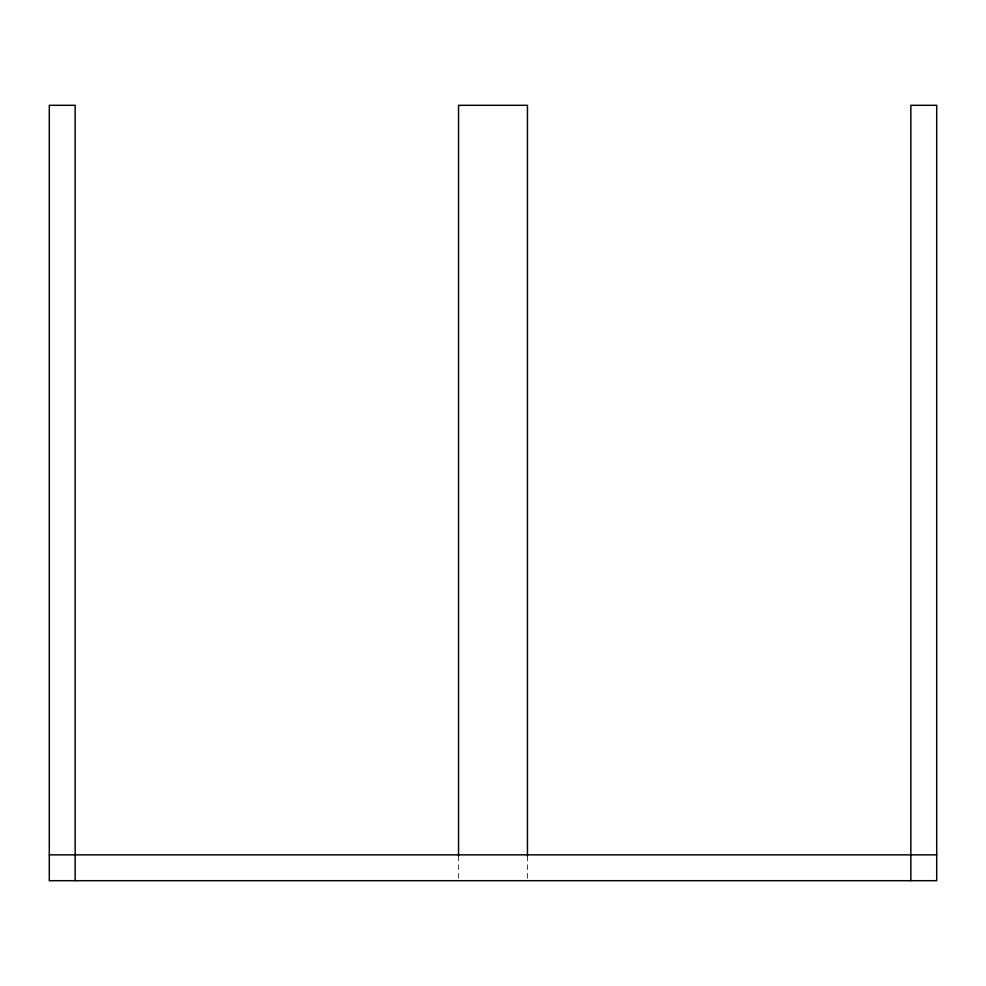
<?xml version="1.0" encoding="UTF-8"?>
<svg xmlns="http://www.w3.org/2000/svg" width="986" height="986" viewBox="0 0 986 986"><rect width="100%" height="100%" fill="white"/><g stroke="black" fill="none" stroke-linecap="round" stroke-linejoin="round"><path stroke-width="0.74" stroke-dasharray="4.93 3.7" d="M527.461 856.082L527.461 879.155M458.539 856.082L458.539 879.155"/><path stroke-width="1.48" d="M49.3 854.85L936.7 854.85M910.854 880.695L910.854 105.305L936.7 105.305L936.7 880.695L49.3 880.695L49.3 105.305L75.146 105.305L75.146 880.695M527.461 856.082L527.461 105.305L458.539 105.305L458.539 856.082"/></g></svg>
